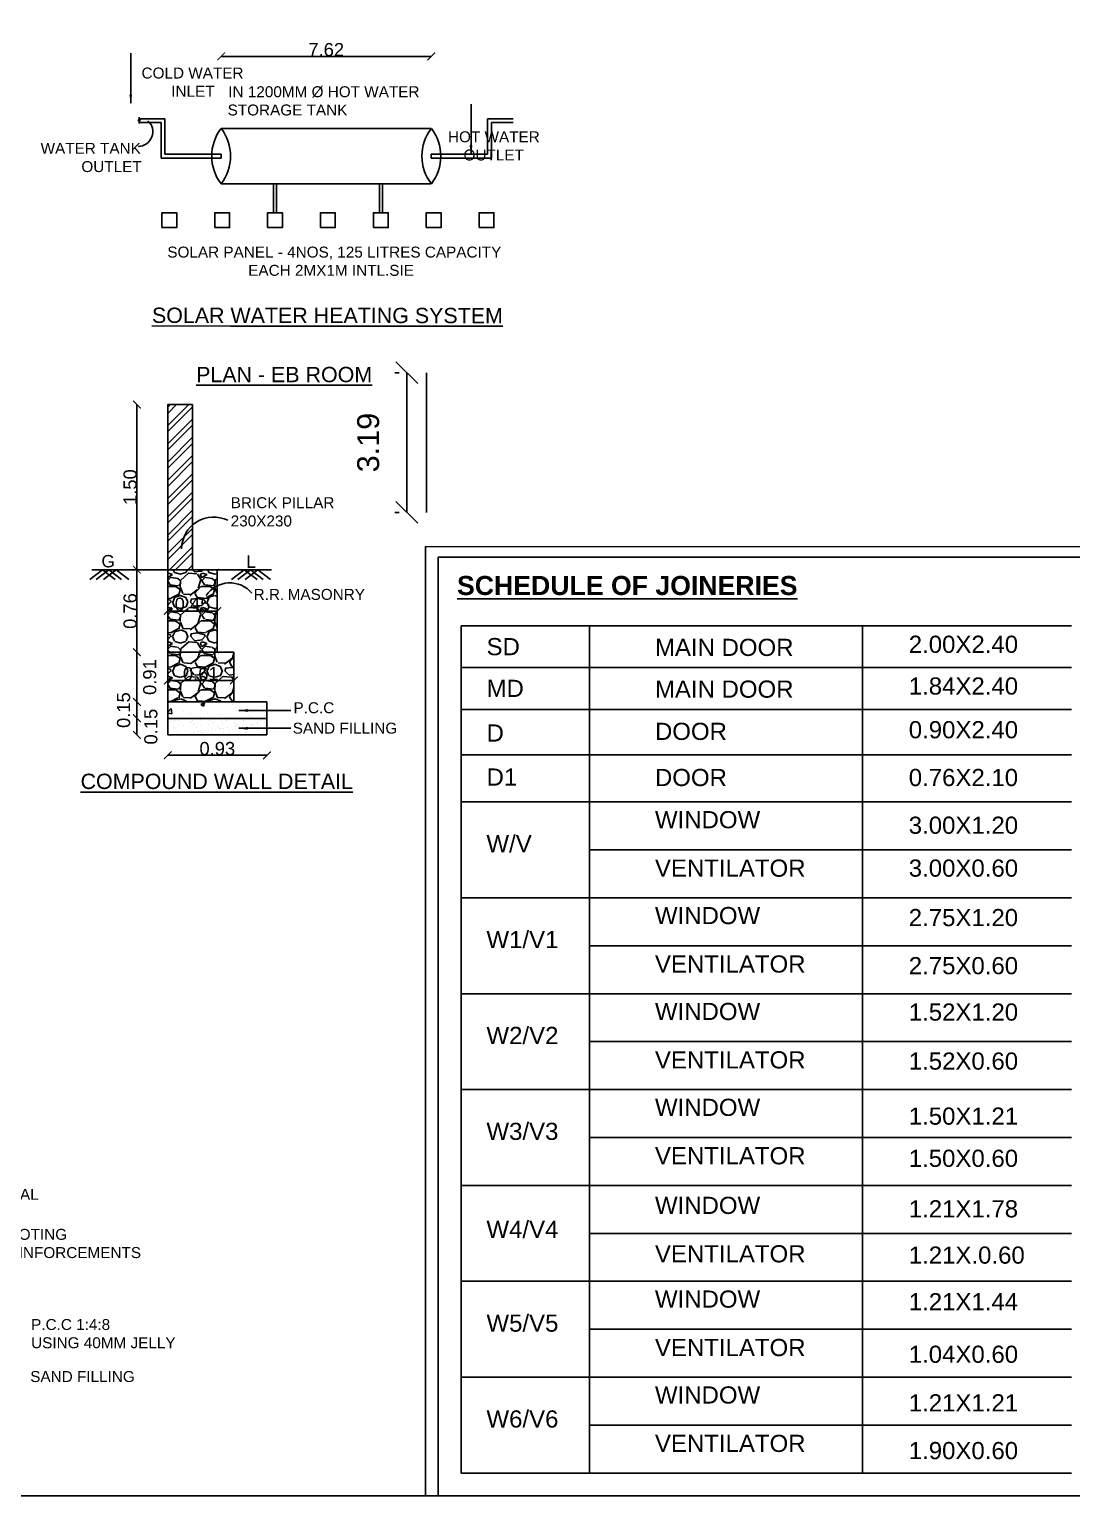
# Model space of a CAD drawing. Header units: metres. Extents: x 145568 to 146222, y 212280 to 212437.
# Drawn here: x 145985.9 to 146009.7, y 212350.29 to 212383.79 of the extents above; entities that cross this region are included whole.
import ezdxf
from ezdxf.enums import TextEntityAlignment as Align

# ---------------------------------------------------------------- set-up
doc = ezdxf.new("R2010")
doc.units = ezdxf.units.M
doc.linetypes.add('ACAD_ISO07W100', pattern=[3, 0, -3])
doc.layers.add('ELECTRICAL_ROOM', color=7, linetype='Continuous')
doc.styles.get("Standard").update_dxf_attribs({"font": 'arial.ttf'})
doc.styles.add('style1', font='arial.ttf', dxfattribs={"height": 8})
doc.dimstyles.new('ISO-25', dxfattribs={"dimtxt": 2.5, "dimasz": 2.5, "dimexe": 1.25, "dimexo": 0.625, "dimtad": 1, "dimdsep": 46, "dimtxsty": 'Standard', "dimcen": 2.5, "dimadec": 0, "dimazin": 0, "dimtfac": 1, "dimtmove": 0, "dimatfit": 3, "dimfxl": 0, "dimarcsym": 0})
doc.dimstyles.new('Scale-100 Metre', dxfattribs={"dimtxt": 0.3, "dimasz": 0.175, "dimexe": 0.125, "dimexo": 0.0625, "dimgap": 0, "dimtad": 1, "dimzin": 3, "dimdsep": 46, "dimtxsty": 'Standard', "dimblk": 'ARCHTICK', "dimcen": -0.09, "dimse1": 1, "dimse2": 1, "dimclrd": 3, "dimclrt": 7, "dimadec": 0, "dimazin": 0, "dimtfac": 0.65, "dimtofl": 0, "dimtmove": 0, "dimatfit": 3, "dimfxl": 0, "dimtzin": 0, "dimlwd": -1, "dimarcsym": 0})
pattern_1 = [(228.0128, (144996.36206, 212571.138085), (-6.288275076, -7.0743120782), [0.10574995, -10.46926345]), (184.9697, (144996.291316, 212571.05948), (9.4324155247, 0.7860277252), [0.1814702, -17.9655469]), (132.5104, (144996.11053, 212571.04376), (7.860338286, -8.646386958), [0.127957, -12.6677581]), (267.2737, (144995.803974, 212570.847252), (0.786031428, 15.7206913955), [0.16525433, -16.36017587]), (292.8337, (144995.796114, 212570.682185), (-3.9301805769, 9.4324118777), [0.16204495, -16.0424725]), (357.2737, (144995.858997, 212570.53284), (-15.7206913955, 0.786031428), [0.16525433, -16.36017587]), (37.6942, (144996.024064, 212570.524978), (-10.21845503025, -7.8603380399), [0.2185404, -21.6354825]), (72.2553, (144996.196992, 212570.658604), (5.5022503671, 17.2927573176), [0.20632464, -20.42614635]), (121.4296, (144996.259874, 212570.855113), (-6.2882829378, 10.2184453549), [0.165814, -16.4156031]), (175.2364, (144996.17341, 212570.9966), (8.646380884, -0.7860279026), [0.1893023, -9.27580753]), (222.3974, (144995.984762, 212571.01232), (-9.43242047636, -8.6463739162), [0.2448089, -24.2360983]), (138.8141, (144996.58215, 212570.83939), (-5.5022442236, 4.7162052373), [0.08355626, -8.27210507]), (171.4692, (144996.519266, 212570.894414), (10.2184479081, -1.5720753339), [0.1589653, -15.73759955]), (225, (144996.36206, 212570.918), (-1e-16, -0.7860348), [0.1111618, -1.0004585]), (203.1986, (144996.30704, 212571.01232), (3.930172579, 1.572070158), [0.0598628, -5.92639795]), (291.8014, (144996.25201, 212570.98874), (-0.786034488, 2.35810389), [0.0846583, -4.1482675]), (30.9638, (144996.28346, 212570.91014), (2.35810212, 1.572071069), [0.13750024, -4.44582954]), (161.5651, (144996.40136, 212570.98088), (1.57206946, -0.786033303), [0.0994263, -2.3862335]), (16.3895, (144995.796114, 212570.98874), (7.8603473098, 2.3580979442), [0.1392853, -13.7892824]), (70.3462, (144995.92974, 212571.02804), (-3.144134497, -8.6463818186), [0.1168527, -11.5683913]), (293.1986, (144996.40136, 212571.13809), (-1.572070158, 3.930172579), [0.11972485, -5.8665359]), (343.6105, (144996.448523, 212571.02804), (-7.8603473098, 2.3580979442), [0.1392853, -13.7892824]), (339.444, (144995.79611, 212570.5014), (-3.930174241, 1.572065969), [0.1343176, -6.5815648]), (294.7751, (144995.92188, 212570.454235), (-3.9301666514, 8.6463828297), [0.11254286, -11.14175925]), (66.8014, (144996.40922, 212570.35205), (1.572070158, 3.930172579), [0.11972485, -5.8665359]), (17.354, (144996.456383, 212570.462095), (-10.2184508434, -3.1441339113), [0.13176376, -13.0445768]), (69.444, (144996.02406, 212570.35205), (-1.572065969, -3.930174241), [0.0671588, -6.6487236]), (101.3099, (144996.36206, 212570.35205), (-0.786032697, 3.144138824), [0.0400799, -3.96792524]), (165.9638, (144996.3542, 212570.39135), (2.358104104, -0.78603303), [0.16204495, -3.07885806]), (186.009, (144996.19699, 212570.430654), (7.860345386, 0.7860340217), [0.1501719, -14.8669971]), (303.6901, (144996.28346, 212570.8394), (-0.786035607, 1.57206877), [0.1133635, -2.7207242]), (353.1572, (144996.346338, 212570.745068), (13.3625869903, -1.572075403), [0.1979188, -19.59392597]), (60.9454, (144996.54285, 212570.72149), (-3.144138254, -5.5022422095), [0.080927, -8.011794]), (90, (144996.58215, 212570.7922), (-0.78603456, 0.78603456), [0.0471621, -0.7388725]), (120.2564, (144996.18127, 212570.454235), (3.1441342136, -5.5022438376), [0.10919906, -10.810742]), (48.0128, (144996.12625, 212570.54856), (6.288275076, 7.0743120782), [0.2114999, -10.3635135]), (0, (144996.2677, 212570.7058), (0.78603456, 0.78603456), [0.204369, -0.5816656]), (325.3048, (144996.472104, 212570.705766), (-7.8603410692, 5.5022486747), [0.12428307, -12.3040143]), (254.0546, (144996.57429, 212570.63502), (-0.786034471, -3.144138332), [0.1144482, -5.60796984]), (207.646, (144996.542847, 212570.524978), (-14.9346533097, -7.8603516446), [0.1863413, -18.4478176]), (175.4261, (144996.37778, 212570.438514), (-10.2184496952, 0.7860304717), [0.1971367, -19.5165102])]

# ---------------------------------------------------------------- blocks, each defined once
blk = doc.blocks.new('_ArchTick')
at = {"color": 0, "linetype": 'ByBlock', "const_width": 0.15}
blk.add_lwpolyline([(-0.5, -0.5), (0.5, 0.5)], dxfattribs=at)
blk = doc.blocks.new('*D101')
at = {"color": 3}
blk.add_line((145990.278, 212383.168), (145995.078, 212383.168), dxfattribs=at)
at = {"layer": 'Defpoints', "color": 0, "linetype": 'Continuous'}
for p in [(145995.078, 212383.168), (145990.278, 212381.521), (145995.078, 212381.521)]:
    blk.add_point(p, dxfattribs=at)
at = {"color": 3, "linetype": 'Continuous', "xscale": 0.175, "yscale": 0.175, "zscale": 0.175, "rotation": 180}
blk.add_blockref('_ArchTick', (145990.278, 212383.168), dxfattribs=at)
at = {"color": 3, "linetype": 'Continuous', "xscale": 0.175, "yscale": 0.175, "zscale": 0.175}
blk.add_blockref('_ArchTick', (145995.078, 212383.168), dxfattribs=at)
at = {"color": 7, "linetype": 'Continuous', "insert": (145992.678, 212383.321), "char_height": 0.3, "attachment_point": 5}
blk.add_mtext('7.62', dxfattribs=at)
blk = doc.blocks.new('*X71')
at = {"color": 0}
for p, q in [((6978.06, -160.24), (6979.32, -158.92)), ((6979.54, -160.82), (6979.32, -158.92)), ((6990.02, -157.43), (6991.42, -156.89)), ((6990.02, -157.43), (6991.02, -158.1)), ((6991.01, -158.1), (6991.42, -156.89)), ((6996.43, -158.24), (6996.43, -158.24)), ((7001.44, -157.58), (7001.44, -157.58)), ((7002.86, -159.45), (7002.86, -159.45)), ((7009.01, -156.58), (7009.01, -156.58)), ((7012.97, -158.17), (7012.97, -158.17)), ((6978.06, -160.59), (6979.54, -160.82)), ((6983.8, -159.9), (6983.8, -159.9)), ((6986.37, -160.68), (6986.37, -160.68)), ((6992.59, -160.85), (6992.59, -160.85)), ((6997.05, -161.13), (6997.05, -161.13)), ((7007.72, -161.58), (7007.72, -161.58))]:
    blk.add_line(p, q, dxfattribs=at)
blk = doc.blocks.new('*D85')
at = {"color": 3}
blk.add_line((145988.355, 212367.671), (145988.355, 212368.048), dxfattribs=at)
at = {"layer": 'Defpoints', "color": 0}
for p in [(145988.355, 212368.048), (145991.396, 212368.048), (145991.396, 212367.671)]:
    blk.add_point(p, dxfattribs=at)
at = {"color": 3, "xscale": 0.175, "yscale": 0.175, "zscale": 0.175}
for p, rotation in [((145988.355, 212368.048), 90), ((145988.355, 212367.671), 270)]:
    blk.add_blockref('_ArchTick', p, dxfattribs=dict(at, rotation=rotation))
at = {"color": 7, "insert": (145988.675, 212367.859), "char_height": 0.3, "attachment_point": 5, "rotation": 90}
blk.add_mtext('0.15', dxfattribs=at)
blk = doc.blocks.new('*D86')
at = {"color": 3}
blk.add_line((145989.059, 212367.204), (145991.323, 212367.204), dxfattribs=at)
at = {"layer": 'Defpoints', "color": 0}
for p in [(145989.059, 212367.836), (145991.323, 212367.836), (145991.323, 212367.204)]:
    blk.add_point(p, dxfattribs=at)
at = {"color": 3, "xscale": 0.175, "yscale": 0.175, "zscale": 0.175, "rotation": 180}
blk.add_blockref('_ArchTick', (145989.059, 212367.204), dxfattribs=at)
at = {"color": 3, "xscale": 0.175, "yscale": 0.175, "zscale": 0.175}
blk.add_blockref('_ArchTick', (145991.323, 212367.204), dxfattribs=at)
at = {"color": 7, "insert": (145990.191, 212367.357), "char_height": 0.3, "attachment_point": 5}
blk.add_mtext('0.93', dxfattribs=at)
blk = doc.blocks.new('*X70')
at = {"color": 0}
for p, q in [((6978.23, -163.63), (6978.23, -163.63)), ((6979.2, -163.44), (6979.2, -163.44)), ((6979.52, -163.02), (6979.52, -163.02)), ((6979.93, -162.7), (6979.93, -162.7)), ((6980.24, -163.3), (6980.24, -163.3)), ((6980.77, -163.24), (6980.77, -163.24)), ((6981.86, -163.09), (6981.86, -163.09)), ((6984.58, -162.73), (6984.58, -162.73)), ((6985.62, -162.59), (6985.62, -162.59)), ((6986.15, -162.69), (6986.15, -162.69)), ((6986.24, -163.7), (6986.24, -163.7)), ((6986.61, -164.04), (6986.61, -164.04)), ((6987, -163.23), (6987, -163.23)), ((6987.25, -162.38), (6987.25, -162.38)), ((6987.46, -164.83), (6987.46, -164.83)), ((6989.88, -162.98), (6989.88, -162.98)), ((6989.96, -162.02), (6989.96, -162.02)), ((6992.38, -162.68), (6992.38, -162.68)), ((6992.62, -162.28), (6992.62, -162.28)), ((6992.7, -164.76), (6992.7, -164.76)), ((6993.23, -163.22), (6993.23, -163.22)), ((6994.36, -163.88), (6994.36, -163.88)), ((6995.28, -162.78), (6995.28, -162.78)), ((6997.81, -164.79), (6997.81, -164.79)), ((6998.61, -162.67), (6998.61, -162.67)), ((6999.45, -163.2), (6999.45, -163.2)), ((7000.37, -162.12), (7000.37, -162.12)), ((7000.51, -162.72), (7000.51, -162.72)), ((7002.36, -163.94), (7002.36, -163.94)), ((7002.73, -164.28), (7002.73, -164.28)), ((7003.22, -164.59), (7003.22, -164.59)), ((7004.84, -162.66), (7004.84, -162.66)), ((7005.63, -162.74), (7005.63, -162.74)), ((7005.68, -163.19), (7005.68, -163.19)), ((7007.96, -164.83), (7007.96, -164.83)), ((7008.37, -162.19), (7008.37, -162.19)), ((7008.45, -164.53), (7008.45, -164.53)), ((7008.74, -162.53), (7008.74, -162.53)), ((7009, -164.69), (7009, -164.69)), ((7010.48, -164.12), (7010.48, -164.12)), ((7010.63, -164.48), (7010.63, -164.48)), ((7011.03, -162.55), (7011.03, -162.55)), ((7011.07, -162.64), (7011.07, -162.64)), ((7011.91, -163.18), (7011.91, -163.18)), ((7013.34, -164.12), (7013.34, -164.12)), ((7013.57, -164.55), (7013.57, -164.55)), ((6980.22, -165.45), (6980.22, -165.45)), ((6980.59, -165.79), (6980.59, -165.79)), ((6981.54, -167.71), (6981.54, -167.71)), ((6982.33, -167.39), (6982.33, -167.39)), ((6983.81, -165.17), (6983.81, -165.17)), ((6984.89, -166.81), (6984.89, -166.81)), ((6986.42, -167.66), (6986.42, -167.66)), ((6987.47, -167.53), (6987.47, -167.53)), ((6987.77, -167.7), (6987.77, -167.7)), ((6988.35, -165.63), (6988.35, -165.63)), ((6989.09, -167.31), (6989.09, -167.31)), ((6990, -166.83), (6990, -166.83)), ((6990.03, -165.16), (6990.03, -165.16)), ((6990.34, -167.45), (6990.34, -167.45)), ((6990.7, -167.79), (6990.7, -167.79)), ((6991.81, -166.95), (6991.81, -166.95)), ((6992.85, -166.82), (6992.85, -166.82)), ((6994, -167.69), (6994, -167.69)), ((6994.47, -166.6), (6994.47, -166.6)), ((6995.4, -166.64), (6995.4, -166.64)), ((6996.26, -165.15), (6996.26, -165.15)), ((6996.35, -165.7), (6996.35, -165.7)), ((6996.72, -166.04), (6996.72, -166.04)), ((6997.19, -166.25), (6997.19, -166.25)), ((6998.23, -166.11), (6998.23, -166.11)), ((6998.46, -167.63), (6998.46, -167.63)), ((6999.86, -165.89), (6999.86, -165.89)), ((7000.23, -167.68), (7000.23, -167.68)), ((7000.64, -166.57), (7000.64, -166.57)), ((7002.49, -165.14), (7002.49, -165.14)), ((7002.57, -165.54), (7002.57, -165.54)), ((7003.62, -165.4), (7003.62, -165.4)), ((7004.47, -165.88), (7004.47, -165.88)), ((7005.24, -165.19), (7005.24, -165.19)), ((7005.75, -166.6), (7005.75, -166.6)), ((7006.45, -167.66), (7006.45, -167.66)), ((7006.46, -167.7), (7006.46, -167.7)), ((7008.72, -165.13), (7008.72, -165.13)), ((7011.16, -166.4), (7011.16, -166.4)), ((7012.47, -165.95), (7012.47, -165.95)), ((7012.68, -167.65), (7012.68, -167.65)), ((7012.84, -166.28), (7012.84, -166.28))]:
    blk.add_line(p, q, dxfattribs=at)
blk = doc.blocks.new('*D87')
at = {"color": 3}
blk.add_line((145989.059, 212370.5), (145990.191, 212370.5), dxfattribs=at)
at = {"layer": 'Defpoints', "color": 0}
for p in [(145989.059, 212371.444), (145990.191, 212371.444), (145990.191, 212370.5)]:
    blk.add_point(p, dxfattribs=at)
at = {"color": 3, "xscale": 0.175, "yscale": 0.175, "zscale": 0.175, "rotation": 180}
blk.add_blockref('_ArchTick', (145989.059, 212370.5), dxfattribs=at)
at = {"color": 3, "xscale": 0.175, "yscale": 0.175, "zscale": 0.175}
blk.add_blockref('_ArchTick', (145990.191, 212370.5), dxfattribs=at)
at = {"color": 7, "insert": (145989.625, 212370.654), "char_height": 0.3, "attachment_point": 5}
blk.add_mtext('0.45', dxfattribs=at)
blk = doc.blocks.new('*D88')
at = {"color": 3}
blk.add_line((145989.059, 212368.914), (145990.568, 212368.914), dxfattribs=at)
at = {"layer": 'Defpoints', "color": 0}
for p in [(145989.059, 212369.557), (145990.568, 212369.557), (145990.568, 212368.914)]:
    blk.add_point(p, dxfattribs=at)
at = {"color": 3, "xscale": 0.175, "yscale": 0.175, "zscale": 0.175, "rotation": 180}
blk.add_blockref('_ArchTick', (145989.059, 212368.914), dxfattribs=at)
at = {"color": 3, "xscale": 0.175, "yscale": 0.175, "zscale": 0.175}
blk.add_blockref('_ArchTick', (145990.568, 212368.914), dxfattribs=at)
at = {"color": 7, "insert": (145989.813, 212369.067), "char_height": 0.3, "attachment_point": 5}
blk.add_mtext('0.61', dxfattribs=at)
blk = doc.blocks.new('*D89')
at = {"color": 3}
blk.add_line((145988.354, 212368.425), (145988.354, 212369.557), dxfattribs=at)
at = {"layer": 'Defpoints', "color": 0}
for p in [(145988.354, 212369.557), (145989.059, 212369.557), (145989.059, 212368.425)]:
    blk.add_point(p, dxfattribs=at)
at = {"color": 3, "xscale": 0.175, "yscale": 0.175, "zscale": 0.175}
for p, rotation in [((145988.354, 212369.557), 90), ((145988.354, 212368.425), 270)]:
    blk.add_blockref('_ArchTick', p, dxfattribs=dict(at, rotation=rotation))
at = {"color": 7, "insert": (145988.649, 212368.991), "char_height": 0.3, "attachment_point": 5, "rotation": 90}
blk.add_mtext('0.91', dxfattribs=at)
blk = doc.blocks.new('*D90')
at = {"color": 3}
blk.add_line((145988.355, 212368.048), (145988.355, 212368.425), dxfattribs=at)
at = {"layer": 'Defpoints', "color": 0}
for p in [(145988.355, 212368.425), (145991.396, 212368.425), (145991.396, 212368.048)]:
    blk.add_point(p, dxfattribs=at)
at = {"color": 3, "xscale": 0.175, "yscale": 0.175, "zscale": 0.175}
for p, rotation in [((145988.355, 212368.425), 90), ((145988.355, 212368.048), 270)]:
    blk.add_blockref('_ArchTick', p, dxfattribs=dict(at, rotation=rotation))
at = {"color": 7, "insert": (145988.052, 212368.237), "char_height": 0.3, "attachment_point": 5, "rotation": 90}
blk.add_mtext('0.15', dxfattribs=at)
blk = doc.blocks.new('*D91')
at = {"color": 3}
blk.add_line((145988.354, 212371.444), (145988.354, 212375.217), dxfattribs=at)
at = {"layer": 'Defpoints', "color": 0}
for p in [(145988.354, 212375.217), (145989.059, 212375.217), (145989.059, 212371.444)]:
    blk.add_point(p, dxfattribs=at)
at = {"color": 3, "xscale": 0.175, "yscale": 0.175, "zscale": 0.175}
for p, rotation in [((145988.354, 212375.217), 90), ((145988.354, 212371.444), 270)]:
    blk.add_blockref('_ArchTick', p, dxfattribs=dict(at, rotation=rotation))
at = {"color": 7, "insert": (145988.201, 212373.33), "char_height": 0.3, "attachment_point": 5, "rotation": 90}
blk.add_mtext('1.50', dxfattribs=at)
blk = doc.blocks.new('*D92')
at = {"color": 3}
blk.add_line((145988.354, 212369.557), (145988.354, 212371.444), dxfattribs=at)
at = {"layer": 'Defpoints', "color": 0}
for p in [(145988.354, 212371.444), (145988.495, 212371.444), (145988.354, 212369.557)]:
    blk.add_point(p, dxfattribs=at)
at = {"color": 3, "xscale": 0.175, "yscale": 0.175, "zscale": 0.175}
for p, rotation in [((145988.354, 212371.444), 90), ((145988.354, 212369.557), 270)]:
    blk.add_blockref('_ArchTick', p, dxfattribs=dict(at, rotation=rotation))
at = {"color": 7, "insert": (145988.201, 212370.5), "char_height": 0.3, "attachment_point": 5, "rotation": 90}
blk.add_mtext('0.76', dxfattribs=at)
blk = doc.blocks.new('_Oblique')
at = {"color": 0, "linetype": 'ByBlock', "lineweight": -2}
blk.add_line((-0.5, -0.5), (0.5, 0.5), dxfattribs=at)
blk = doc.blocks.new('*D136')
at = {"layer": 'Defpoints', "color": 0}
for p in [(145994.971, 212375.943, -0.094), (145994.519, 212372.753), (145994.971, 212372.753, -0.094)]:
    blk.add_point(p, dxfattribs=at)
at = {"layer": 'ELECTRICAL_ROOM', "color": 0, "linetype": 'ACAD_ISO07W100', "lineweight": -2}
for p, q in [((145994.346, 212375.943), (145993.269, 212375.943)), ((145994.346, 212372.753), (145993.269, 212372.753))]:
    blk.add_line(p, q, dxfattribs=at)
at = {"layer": 'ELECTRICAL_ROOM', "color": 0, "lineweight": -2}
blk.add_line((145994.519, 212375.943), (145994.519, 212372.753), dxfattribs=at)
at = {"layer": 'ELECTRICAL_ROOM', "color": 0, "lineweight": -2, "xscale": 0.5, "yscale": 0.5, "zscale": 0.5}
for p, rotation in [((145994.519, 212375.943), 90), ((145994.519, 212372.753), 270)]:
    blk.add_blockref('_Oblique', p, dxfattribs=dict(at, rotation=rotation))
at = {"layer": 'ELECTRICAL_ROOM', "color": 0, "insert": (145993.639, 212374.348), "char_height": 0.5, "attachment_point": 5, "rotation": 90}
blk.add_mtext('3.19', dxfattribs=at)

msp = doc.modelspace()

# ---------------------------------------------------------------- hatches: boundary and pattern name
h = msp.add_hatch()
h.set_pattern_fill('ANSI32', color=8, scale=0.786035, style=0)
h.set_pattern_definition([(45, (144995.7961, 212570.35205), (-0.20842889, 0.20842889), []), (45, (144995.93507, 212570.35205), (-0.20842889, 0.20842889), [])])
h.paths.add_polyline_path([(145989.0589, 212375.2166), (145989.0589, 212371.4436), (145989.6248, 212371.4436), (145989.6248, 212375.2166)])
h = msp.add_hatch()
h.set_pattern_fill('GRAVEL', color=8, scale=0.786035, style=0)
h.set_pattern_definition(pattern_1)
h.paths.add_polyline_path([(145990.1908, 212371.4436), (145989.0589, 212371.4436), (145989.0589, 212369.5571), (145990.1908, 212369.5571)])
h.paths.add_polyline_path([(145989.1284, 212370.9003), (145990.1212, 212370.9003), (145990.1212, 212370.4218), (145989.1284, 212370.4218)], flags=24)
h = msp.add_hatch()
h.set_pattern_fill('GRAVEL', color=8, scale=0.786035, style=0)
h.set_pattern_definition(pattern_1)
h.paths.add_polyline_path([(145989.0589, 212369.5571), (145989.0589, 212368.4253), (145990.5681, 212368.4253), (145990.5681, 212369.5571)])
h.paths.add_polyline_path([(145989.4163, 212369.2338), (145990.2107, 212369.2338), (145990.2107, 212368.8512), (145989.4163, 212368.8512)], flags=24)

# ---------------------------------------------------------------- linework, layer by layer
at = {"color": 3}
for p, q in [((145988.4061, 212381.6902, -0.0942), (145988.3766, 212381.7081, -0.0942)), ((145988.3766, 212381.7081, -0.0942), (145988.4404, 212381.7026, -0.0942)), ((145988.4061, 212381.638, -0.0942), (145988.4061, 212381.6902, -0.0942)), ((145988.4076, 212381.7187, -0.0942), (145988.4076, 212381.7772, -0.0942)), ((145988.4404, 212381.7026, -0.0942), (145988.4076, 212381.7187, -0.0942)), ((145991.4737, 212380.2584, -0.0942), (145991.4737, 212379.598, -0.0942)), ((145991.5435, 212380.2584, -0.0942), (145991.5435, 212379.598, -0.0942)), ((145993.8916, 212380.2584, -0.0942), (145993.8916, 212379.598, -0.0942)), ((145993.9614, 212380.2584, -0.0942), (145993.9614, 212379.598, -0.0942))]:
    msp.add_line(p, q, dxfattribs=at)
at = {"color": 5}
for p, q in [((145988.9069, 212381.6588, -0.0942), (145988.4061, 212381.6588, -0.0942)), ((145988.9933, 212381.7453, -0.0942), (145988.4076, 212381.7453, -0.0942)), ((145988.9069, 212380.8468, -0.0942), (145988.9069, 212381.6588, -0.0942)), ((145988.9933, 212380.9332, -0.0942), (145988.9933, 212381.7453, -0.0942)), ((145996.3633, 212380.9332, -0.0942), (145996.3633, 212381.7453, -0.0942)), ((145996.3633, 212381.7453, -0.0942), (145996.9491, 212381.7453, -0.0942)), ((145996.4498, 212380.8468, -0.0942), (145996.4498, 212381.6588, -0.0942)), ((145996.4498, 212381.6588, -0.0942), (145996.9506, 212381.6588, -0.0942)), ((145990.2783, 212380.9332, -0.0942), (145988.9933, 212380.9332, -0.0942)), ((145990.2783, 212380.9332, -0.0942), (145990.2783, 212380.8468, -0.0942)), ((145995.0784, 212380.9332, -0.0942), (145995.0784, 212380.8468, -0.0942)), ((145995.0784, 212380.9332, -0.0942), (145996.3633, 212380.9332, -0.0942)), ((145990.2783, 212380.8468, -0.0942), (145988.9069, 212380.8468, -0.0942)), ((145995.0784, 212380.8468, -0.0942), (145996.4498, 212380.8468, -0.0942)), ((145987.5715, 212371.4436, -0.1413), (145987.2814, 212371.2187, -0.1413)), ((145987.7144, 212371.4436, -0.1413), (145987.4244, 212371.2187, -0.1413)), ((145987.5715, 212371.4436, -0.1413), (145987.8616, 212371.2187, -0.1413)), ((145987.8824, 212371.4436, -0.1413), (145987.5923, 212371.2187, -0.1413)), ((145987.7144, 212371.4436, -0.1413), (145988.0045, 212371.2187, -0.1413)), ((145987.8824, 212371.4436, -0.1413), (145988.1724, 212371.2187, -0.1413)), ((145990.8075, 212371.4436, -0.1413), (145990.5174, 212371.2187, -0.1413)), ((145990.9504, 212371.4436, -0.1413), (145990.6603, 212371.2187, -0.1413)), ((145990.8075, 212371.4436, -0.1413), (145991.0976, 212371.2187, -0.1413)), ((145991.1184, 212371.4436, -0.1413), (145990.8283, 212371.2187, -0.1413)), ((145990.9504, 212371.4436, -0.1413), (145991.2405, 212371.2187, -0.1413)), ((145991.1184, 212371.4436, -0.1413), (145991.4084, 212371.2187, -0.1413)), ((146009.7006, 212370.1612, -0.0942), (145995.7621, 212370.1612, -0.0942)), ((145995.7621, 212370.1612, -0.0942), (145995.7621, 212350.8104, -0.0942)), ((146009.7006, 212370.1612, -0.0942), (145995.7621, 212370.1612, -0.0942)), ((145995.7621, 212370.1612, -0.0942), (145995.7621, 212350.8104, -0.0942)), ((145998.6908, 212370.1612, -0.0942), (145998.6908, 212350.8104, -0.0942)), ((145998.6908, 212370.1612, -0.0942), (145998.6908, 212350.8104, -0.0942)), ((146004.9253, 212370.1612, -0.0942), (146004.9253, 212350.8104, -0.0942)), ((146004.9253, 212370.1612, -0.0942), (146004.9253, 212350.8104, -0.0942)), ((146009.7006, 212369.2078, -0.0942), (145995.7621, 212369.2078, -0.0942)), ((146009.7006, 212369.2078, -0.0942), (145995.7621, 212369.2078, -0.0942)), ((146009.7006, 212368.2544, -0.0942), (145995.7621, 212368.2544, -0.0942)), ((146009.7006, 212368.2544, -0.0942), (145995.7621, 212368.2544, -0.0942)), ((146009.7006, 212367.2123, -0.0942), (145995.7621, 212367.2123, -0.0942)), ((146009.7006, 212367.2123, -0.0942), (145995.7621, 212367.2123, -0.0942)), ((146009.7006, 212366.1399, -0.0942), (145995.7621, 212366.1399, -0.0942)), ((146009.7006, 212366.1399, -0.0942), (145995.7621, 212366.1399, -0.0942)), ((146009.7006, 212365.0449, -0.0942), (145998.6908, 212365.0449, -0.0942)), ((146009.7006, 212365.0449, -0.0942), (145998.6908, 212365.0449, -0.0942)), ((146009.7006, 212363.95, -0.0942), (145995.7621, 212363.95, -0.0942)), ((146009.7006, 212363.95, -0.0942), (145995.7621, 212363.95, -0.0942)), ((146009.7006, 212362.855, -0.0942), (145998.6908, 212362.855, -0.0942)), ((146009.7006, 212362.855, -0.0942), (145998.6908, 212362.855, -0.0942)), ((146009.7006, 212361.76, -0.0942), (145995.7621, 212361.76, -0.0942)), ((146009.7006, 212361.76, -0.0942), (145995.7621, 212361.76, -0.0942)), ((146009.7006, 212360.6651, -0.0942), (145998.6908, 212360.6651, -0.0942)), ((146009.7006, 212360.6651, -0.0942), (145998.6908, 212360.6651, -0.0942)), ((146009.7006, 212359.5701, -0.0942), (145995.7621, 212359.5701, -0.0942)), ((146009.7006, 212359.5701, -0.0942), (145995.7621, 212359.5701, -0.0942)), ((146009.7006, 212358.4751, -0.0942), (145998.6908, 212358.4751, -0.0942)), ((146009.7006, 212358.4751, -0.0942), (145998.6908, 212358.4751, -0.0942)), ((146009.7006, 212357.3802, -0.0942), (145995.7621, 212357.3802, -0.0942)), ((146009.7006, 212357.3802, -0.0942), (145995.7621, 212357.3802, -0.0942)), ((146009.7006, 212356.2852, -0.0942), (145998.6908, 212356.2852, -0.0942)), ((146009.7006, 212356.2852, -0.0942), (145998.6908, 212356.2852, -0.0942)), ((146009.7006, 212355.1903, -0.0942), (145995.7621, 212355.1903, -0.0942)), ((146009.7006, 212355.1903, -0.0942), (145995.7621, 212355.1903, -0.0942)), ((146009.7006, 212354.0953, -0.0942), (145998.6908, 212354.0953, -0.0942)), ((146009.7006, 212354.0953, -0.0942), (145998.6908, 212354.0953, -0.0942)), ((146009.7006, 212353.0003, -0.0942), (145995.7621, 212353.0003, -0.0942)), ((146009.7006, 212353.0003, -0.0942), (145995.7621, 212353.0003, -0.0942)), ((146009.7006, 212351.9054, -0.0942), (145998.6908, 212351.9054, -0.0942)), ((146009.7006, 212351.9054, -0.0942), (145998.6908, 212351.9054, -0.0942)), ((146009.7006, 212350.8104, -0.0942), (145995.7621, 212350.8104, -0.0942)), ((146009.7006, 212350.8104, -0.0942), (145995.7621, 212350.8104, -0.0942))]:
    msp.add_line(p, q, dxfattribs=at)
at = {"color": 1}
for p, q in [((145990.2783, 212381.5214, -0.0942), (145995.0784, 212381.5214, -0.0942)), ((145990.2783, 212380.2586, -0.0942), (145995.0784, 212380.2586, -0.0942))]:
    msp.add_line(p, q, dxfattribs=at)
for p, q in [((145989.0589, 212375.2166, -0.1413), (145989.0589, 212367.6707, -0.1413)), ((145989.0589, 212375.2166, -0.1413), (145989.6248, 212375.2166, -0.1413)), ((145989.6248, 212375.2166, -0.1413), (145989.6248, 212371.4436, -0.1413)), ((145987.328, 212371.4436, -0.1413), (145991.4281, 212371.4436, -0.1413)), ((145990.1908, 212371.4436, -0.1413), (145990.1908, 212369.5571, -0.1413)), ((145989.0589, 212369.5571, -0.1413), (145990.5681, 212369.5571, -0.1413)), ((145990.5681, 212369.5571, -0.1413), (145990.5681, 212368.4253, -0.1413)), ((145989.0589, 212368.4253, -0.1413), (145991.3226, 212368.4253, -0.1413)), ((145991.3226, 212368.4253, -0.1413), (145991.3226, 212367.6707, -0.1413)), ((145989.0589, 212368.048, -0.1413), (145991.3226, 212368.048, -0.1413)), ((145989.0589, 212367.6707, -0.1413), (145991.3226, 212367.6707, -0.1413))]:
    msp.add_line(p, q)
at = {"color": 2, "linetype": 'Continuous'}
for p, q in [((145994.9455, 212371.9721, -0.0942), (146010.4268, 212371.9697, -0.0942)), ((145994.9455, 212371.9721, -0.0942), (146010.4268, 212371.9697, -0.0942)), ((145995.236, 212371.7313, 521.1741), (146010.4268, 212371.7313, 299.1264)), ((145995.236, 212371.7313, 521.1741), (146010.4268, 212371.7313, 299.1264))]:
    msp.add_line(p, q, dxfattribs=at)
at = {"color": 2}
for p, q in [((145994.9456, 212371.9721, -0.0942), (145994.9456, 212350.294, -0.0942)), ((145994.9456, 212371.9721, -0.0942), (145994.9456, 212350.294, -0.0942)), ((145995.236, 212371.7313, -0.0942), (145995.236, 212350.294, -0.0942)), ((145995.236, 212371.7313, -0.0942), (145995.236, 212350.294, -0.0942))]:
    msp.add_line(p, q, dxfattribs=at)
at = {"color": 0, "elevation": -0.0942}
msp.add_lwpolyline([(145953.3375, 212409.313), (145953.3375, 212350.294), (146036.7987, 212350.294), (146036.7987, 212409.313)], close=True, dxfattribs=at)
at = {"color": 1, "elevation": -0.0471}
for points in [[(145988.9245, 212379.2584), (145989.264, 212379.2584), (145989.264, 212379.598), (145988.9245, 212379.598)], [(145990.1317, 212379.2584), (145990.4712, 212379.2584), (145990.4712, 212379.598), (145990.1317, 212379.598)], [(145991.3389, 212379.2584), (145991.6784, 212379.2584), (145991.6784, 212379.598), (145991.3389, 212379.598)], [(145992.5461, 212379.2584), (145992.8856, 212379.2584), (145992.8856, 212379.598), (145992.5461, 212379.598)], [(145993.7567, 212379.2584), (145994.0963, 212379.2584), (145994.0963, 212379.598), (145993.7567, 212379.598)], [(145994.9605, 212379.2584), (145995.3, 212379.2584), (145995.3, 212379.598), (145994.9605, 212379.598)], [(145996.1677, 212379.2584), (145996.5072, 212379.2584), (145996.5072, 212379.598), (145996.1677, 212379.598)]]:
    msp.add_lwpolyline(points, close=True, dxfattribs=at)
at = {"color": 3}
msp.add_arc((145988.3794, 212381.4501, -0.0942), 0.3376, 270.34822, 47.29676, dxfattribs=at)
at = {"color": 1}
for centre, start, end in [((145991.0953, 212380.89, -0.0942), 142.30273, 217.69727), ((145989.4612, 212380.89, -0.0942), 322.30273, 37.69727), ((145995.8955, 212380.89, -0.0942), 142.30273, 217.69727), ((145994.2614, 212380.89, -0.0942), 322.30273, 37.69727)]:
    msp.add_arc(centre, 1.0326, start, end, dxfattribs=at)
at = {"color": 3, "ltscale": 0.1}
for centre, radius, start, end in [((145990.1076, 212371.9164, -0.1413), 0.7308, 63.71823, 179.49502), ((145990.4771, 212370.4919, -0.1413), 0.6515, 39.33476, 146.39636)]:
    msp.add_arc(centre, radius, start, end, dxfattribs=at)
at = {"color": 0}
for p in [(145990.2222, 212371.4436, -0.1413), (145990.2222, 212369.5571, -0.1413)]:
    msp.add_point(p, dxfattribs=at)
at = {"layer": 'ELECTRICAL_ROOM', "color": 160}
msp.add_line((145994.9707, 212372.7535, -0.0942), (145994.9707, 212375.9435, -0.0942), dxfattribs=at)

# ---------------------------------------------------------------- block references
at = {"xscale": 0.0628827647306025, "yscale": 0.0628827647306025, "zscale": 0.0628827647306025}
for name in ['*X71', '*X70']:
    msp.add_blockref(name, (145550.2594, 212378.2655, -0.0942), dxfattribs=at)

# ---------------------------------------------------------------- texts
at = {"color": 7, "style": 'style1'}
for s, p in [('G', (145987.6983, 212371.6384, -0.1413)), ('L', (145990.9616, 212371.6279, -0.1413))]:
    msp.add_text(s, height=0.283, dxfattribs=at).set_placement(p, align=Align.MIDDLE)
msp.add_text('SAND FILLING', height=0.25).set_placement((145993.1062, 212367.8246, -0.1413), align=Align.MIDDLE)
at = {"color": 7, "linetype": 'ByBlock', "attachment_point": 1}
for s, insert, char_height, width in [('{\\W3.66181; }COLD WATER\\P{\\W5.32563;  }INLET', (145988.106, 212382.913, -0.0942), 0.25, 3.017248), ('{\\W0.132944; }IN 1200MM Ø HOT WATER \\PSTORAGE TANK', (145990.4261, 212382.4858, -0.0942), 0.25, 4.576869), ('{\\W5.870848; }HOT WATER\\P{\\W9.524626; }OUTLET', (145994.8899, 212381.457, -0.0942), 0.25, 3.202255), ('{\\W2.331089; }WATER TANK \\P{\\W5.96168;  }OUTLET', (145985.9302, 212381.1928, -0.0942), 0.250007, 2.510885), (' SOLAR PANEL - 4NOS, 125 LITRES CAPACITY \\P{\\W6.68092;   }EACH 2MX1M INTL.SIE', (145988.9526, 212378.8232, -0.0942), 0.25, 7.627671), ('{\\W2.576449; }R.R.{\\W0.813708; }MASONRY', (145990.7704, 212371.0047, -0.1413), 0.250007, 3.46543)]:
    msp.add_mtext(s, dxfattribs=dict(at, insert=insert, char_height=char_height, width=width))
at = {"color": 7, "linetype": 'ByBlock', "insert": (145992.7055, 212377.4267, -0.0942), "char_height": 0.35, "width": 8.704858, "attachment_point": 2, "rotation": 359.95207}
msp.add_mtext('{\\L\\C1;SOLAR WATER HEATING SYSTEM}', dxfattribs=at)
at = {"color": 2, "insert": (145989.3169, 212376.0765, -0.1413), "char_height": 0.35, "width": 4.582775, "attachment_point": 1}
msp.add_mtext('{\\fSwis721 BT|b0|i0|c0|p34;\\W2.8716;\\L\\C1; \\W1;PLAN - EB ROOM}', dxfattribs=at)
at = {"insert": (145990.4973, 212373.0988, -0.1413), "char_height": 0.25, "width": 2.45623, "attachment_point": 1}
msp.add_mtext('BRICK PILLAR 230X230', dxfattribs=at)
at = {"linetype": 'Continuous', "attachment_point": 1}
for s, insert, char_height, width in [('{\\fArial|b1|i0|c0|p34;\\LSCHEDULE OF JOINERIES}', (145995.6647, 212371.3011, -0.0942), 0.4356, 12.331682), ('{\\fArial|b1|i0|c0|p34;\\LSCHEDULE OF JOINERIES}', (145995.6647, 212371.3011, -0.0942), 0.4356, 12.331682), ('SD', (145996.3399, 212369.8828, -0.0942), 0.39204, 0.708814), ('SD', (145996.3399, 212369.8828, -0.0942), 0.39204, 0.708814), ('2.00X2.40', (146005.9805, 212369.9368, -0.0942), 0.39204, 3.277522), ('2.00X2.40', (146005.9805, 212369.9368, -0.0942), 0.39204, 3.277522), ('MAIN DOOR', (146000.1851, 212369.8659, -0.0942), 0.39204, 7.500816), ('MAIN DOOR', (146000.1851, 212369.8659, -0.0942), 0.39204, 7.500816), ('MD', (145996.3399, 212368.9294, -0.0942), 0.39204, 2.155208), ('MD', (145996.3399, 212368.9294, -0.0942), 0.39204, 2.155208), ('MAIN DOOR', (146000.1851, 212368.9125, -0.0942), 0.39204, 7.500816), ('MAIN DOOR', (146000.1851, 212368.9125, -0.0942), 0.39204, 7.500816), ('1.84X2.40', (146005.9805, 212368.9834, -0.0942), 0.39204, 3.277522), ('1.84X2.40', (146005.9805, 212368.9834, -0.0942), 0.39204, 3.277522), ('D', (145996.3399, 212367.9103, -0.0942), 0.392, 2.155208), ('DOOR', (146000.1851, 212367.9475, -0.0942), 0.39204, 1.721783), ('DOOR', (146000.1851, 212367.9475, -0.0942), 0.39204, 1.721783), ('0.90X2.40', (146005.9805, 212367.9851, -0.0942), 0.39204, 3.277522), ('D1', (145996.3399, 212366.9039, -0.0942), 0.39204, 2.155208), ('DOOR', (146000.1851, 212366.8938, -0.0942), 0.39204, 2.918013), ('DOOR', (146000.1851, 212366.8938, -0.0942), 0.39204, 2.918013), ('0.76X2.10', (146005.9805, 212366.8939, -0.0942), 0.39204, 3.277522), ('0.76X2.10', (146005.9805, 212366.8939, -0.0942), 0.39204, 3.277522), ('WINDOW', (146000.1851, 212365.93, -0.0942), 0.39204, 2.918013), ('WINDOW', (146000.1851, 212365.93, -0.0942), 0.39204, 2.918013), ('3.00X1.20', (146005.9805, 212365.8041, -0.0942), 0.39204, 3.277522), ('3.00X1.20', (146005.9805, 212365.8041, -0.0942), 0.39204, 3.277522), ('W/V', (145996.3374, 212365.3817, -0.0942), 0.39204, 1.680758), ('W/V', (145996.3374, 212365.3817, -0.0942), 0.39204, 1.680758), ('VENTILATOR', (146000.1851, 212364.824, -0.0942), 0.39204, 2.918013), ('VENTILATOR', (146000.1851, 212364.824, -0.0942), 0.39204, 2.918013), ('3.00X0.60', (146005.9805, 212364.8241, -0.0942), 0.39204, 3.277522), ('3.00X0.60', (146005.9805, 212364.8241, -0.0942), 0.39204, 3.277522), ('WINDOW', (146000.1851, 212363.74, -0.0942), 0.39204, 2.918013), ('WINDOW', (146000.1851, 212363.74, -0.0942), 0.39204, 2.918013), ('2.75X1.20', (146005.9805, 212363.6944, -0.0942), 0.39204, 3.277522), ('2.75X1.20', (146005.9805, 212363.6944, -0.0942), 0.39204, 3.277522), ('W1/V1', (145996.3374, 212363.1917, -0.0942), 0.39204, 1.680758), ('W1/V1', (145996.3374, 212363.1917, -0.0942), 0.39204, 1.680758), ('VENTILATOR', (146000.1851, 212362.6341, -0.0942), 0.39204, 2.918013), ('VENTILATOR', (146000.1851, 212362.6341, -0.0942), 0.39204, 2.918013), ('2.75X0.60', (146005.9805, 212362.5958, -0.0942), 0.39204, 3.277522), ('2.75X0.60', (146005.9805, 212362.5958, -0.0942), 0.39204, 3.277522), ('WINDOW', (146000.1851, 212361.5501, -0.0942), 0.39204, 2.918013), ('WINDOW', (146000.1851, 212361.5501, -0.0942), 0.39204, 2.918013), ('1.52X1.20', (146005.9805, 212361.5364, -0.0942), 0.39204, 3.277522), ('1.52X1.20', (146005.9805, 212361.5364, -0.0942), 0.39204, 3.277522), ('W2/V2', (145996.3374, 212361.0018, -0.0942), 0.39204, 1.680758), ('W2/V2', (145996.3374, 212361.0018, -0.0942), 0.39204, 1.680758), ('VENTILATOR', (146000.1851, 212360.4442, -0.0942), 0.39204, 2.918013), ('VENTILATOR', (146000.1851, 212360.4442, -0.0942), 0.39204, 2.918013), ('1.52X0.60', (146005.9805, 212360.4168, -0.0942), 0.39204, 3.277522), ('1.52X0.60', (146005.9805, 212360.4168, -0.0942), 0.39204, 3.277522), ('WINDOW', (146000.1851, 212359.3602, -0.0942), 0.39204, 2.918013), ('WINDOW', (146000.1851, 212359.3602, -0.0942), 0.39204, 2.918013), ('1.50X1.21', (146005.9805, 212359.1596, -0.0942), 0.39204, 3.277522), ('1.50X1.21', (146005.9805, 212359.1596, -0.0942), 0.39204, 3.277522), ('W3/V3', (145996.3374, 212358.8119, -0.0942), 0.39204, 1.680758), ('W3/V3', (145996.3374, 212358.8119, -0.0942), 0.39204, 1.680758), ('VENTILATOR', (146000.1851, 212358.2542, -0.0942), 0.39204, 2.918013), ('VENTILATOR', (146000.1851, 212358.2542, -0.0942), 0.39204, 2.918013), ('1.50X0.60', (146005.9805, 212358.1961, -0.0942), 0.39204, 3.277522), ('1.50X0.60', (146005.9805, 212358.1961, -0.0942), 0.39204, 3.277522), ('WINDOW', (146000.1851, 212357.1209, -0.0942), 0.39204, 2.918013), ('WINDOW', (146000.1851, 212357.1209, -0.0942), 0.39204, 2.918013), ('1.21X1.78', (146005.9805, 212357.0424, -0.0942), 0.39204, 3.277522), ('1.21X1.78', (146005.9805, 212357.0424, -0.0942), 0.39204, 3.277522), ('W4/V4', (145996.3374, 212356.5726, -0.0942), 0.39204, 1.680758), ('W4/V4', (145996.3374, 212356.5726, -0.0942), 0.39204, 1.680758), ('VENTILATOR', (146000.1851, 212356.0149, -0.0942), 0.39204, 2.918013), ('VENTILATOR', (146000.1851, 212356.0149, -0.0942), 0.39204, 2.918013), ('1.21X.0.60', (146005.9805, 212355.9849, -0.0942), 0.39204, 3.277522), ('1.21X.0.60', (146005.9805, 212355.9849, -0.0942), 0.39204, 3.277522), ('WINDOW', (146000.1851, 212354.9803, -0.0942), 0.39204, 2.918013), ('WINDOW', (146000.1851, 212354.9803, -0.0942), 0.39204, 2.918013), ('1.21X1.44', (146005.9805, 212354.9196, -0.0942), 0.39204, 3.277522), ('1.21X1.44', (146005.9805, 212354.9196, -0.0942), 0.39204, 3.277522), ('W5/V5', (145996.3374, 212354.432, -0.0942), 0.39204, 1.680758), ('W5/V5', (145996.3374, 212354.432, -0.0942), 0.39204, 1.680758), ('VENTILATOR', (146000.1851, 212353.8744, -0.0942), 0.39204, 2.918013), ('VENTILATOR', (146000.1851, 212353.8744, -0.0942), 0.39204, 2.918013), ('1.04X0.60', (146005.9805, 212353.7202, -0.0942), 0.39204, 3.277522), ('1.04X0.60', (146005.9805, 212353.7202, -0.0942), 0.39204, 3.277522), ('WINDOW', (146000.1851, 212352.7904, -0.0942), 0.39204, 2.918013), ('WINDOW', (146000.1851, 212352.7904, -0.0942), 0.39204, 2.918013), ('1.21X1.21', (146005.9805, 212352.611, -0.0942), 0.39204, 3.277522), ('1.21X1.21', (146005.9805, 212352.611, -0.0942), 0.39204, 3.277522), ('W6/V6', (145996.3374, 212352.2421, -0.0942), 0.39204, 1.680758), ('W6/V6', (145996.3374, 212352.2421, -0.0942), 0.39204, 1.680758), ('VENTILATOR', (146000.1851, 212351.6845, -0.0942), 0.39204, 2.918013), ('VENTILATOR', (146000.1851, 212351.6845, -0.0942), 0.39204, 2.918013), ('1.90X0.60', (146005.9805, 212351.5202, -0.0942), 0.39204, 3.277522), ('1.90X0.60', (146005.9805, 212351.5202, -0.0942), 0.39204, 3.277522)]:
    msp.add_mtext(s, dxfattribs=dict(at, insert=insert, char_height=char_height, width=width))
at = {"linetype": 'ByBlock', "insert": (145992.3964, 212368.4156, -0.1413), "char_height": 0.25, "width": 0.937151, "attachment_point": 2}
msp.add_mtext('P.C.C', dxfattribs=at)
at = {"color": 1, "linetype": 'ByBlock', "insert": (145987.0683, 212366.7847, -0.1413), "char_height": 0.35, "width": 6.207525, "attachment_point": 1}
msp.add_mtext('{\\LCOMPOUND WALL DETAIL}', dxfattribs=at)
at = {"lineweight": 0, "char_height": 0.25, "attachment_point": 1}
for s, insert, width in [('{\\C7;PEDESTAL ROD}', (145984.288, 212357.3023, -0.1413), 1.93799), ('{\\C7;FOOTING REINFORCEMENTS}', (145985.1709, 212356.388, -0.1413), 2.434799), ('{\\C7;P.C.C 1:4:8 \\PUSING 40MM JELLY}', (145985.9396, 212354.3283, -0.1413), 3.514711), ('{\\C7;SAND FILLING}', (145985.9195, 212353.1398, -0.1413), 2.600148)]:
    msp.add_mtext(s, dxfattribs=dict(at, insert=insert, width=width))

# ---------------------------------------------------------------- dimensions: what is measured, and where the dimension line sits
at = {"color": 4, "linetype": 'Continuous'}
dim = msp.add_linear_dim(base=(145995.0784, 212383.1679, -0.0471), p1=(145990.2783, 212381.5214, -0.0471), p2=(145995.0784, 212381.5214, -0.0471), text='7.62', dimstyle='Scale-100 Metre', override={"dimpost": '\\X', "dimfxlon": 1, "dimarcsym": 1}, dxfattribs=at)
dim.commit()
dim.dimension.update_dxf_attribs({"geometry": '*D101', "text_midpoint": (145992.6783, 212383.321, -0.0471)})
at = {"color": 8}
for p1, p2, distance, text, picture, middle in [((145989.0589, 212371.4436, -0.0942), (145989.0589, 212375.2166, -0.0942), 0.7044, '1.50', '*D91', (145988.2013, 212373.3301, -0.0942)), ((145989.0589, 212371.4436, -0.0942), (145990.1908, 212371.4436, -0.0942), -0.9432, '0.45', '*D87', (145989.6248, 212370.6536, -0.0942)), ((145989.0589, 212369.5571, -0.0942), (145990.5681, 212369.5571, -0.0942), -0.643, '0.61', '*D88', (145989.8135, 212369.0673, -0.0942)), ((145989.0589, 212367.8363, -0.0942), (145991.3226, 212367.8363, -0.0942), -0.6324, '0.93', '*D86', (145990.1908, 212367.3572, -0.0942))]:
    dim = msp.add_aligned_dim(p1=p1, p2=p2, distance=distance, text=text, dimstyle='Scale-100 Metre', override={"dimpost": '\\X'}, dxfattribs=at)
    dim.commit()
    dim.dimension.update_dxf_attribs({"geometry": picture, "text_midpoint": middle})
at = {"color": 2}
dim = msp.add_linear_dim(base=(145988.3545, 212371.4436, -0.0942), p1=(145988.3545, 212369.5571, -0.0942), p2=(145988.4949, 212371.4436, -0.0942), angle=90, text='0.76', dimstyle='Scale-100 Metre', override={"dimpost": '\\X'}, dxfattribs=at)
dim.commit()
dim.dimension.update_dxf_attribs({"geometry": '*D92', "text_midpoint": (145988.2013, 212370.5004, -0.0942)})
at = {"color": 8}
for base, p1, p2, text, picture, middle in [((145988.3545, 212369.5571, -0.0942), (145989.0589, 212368.4253, -0.0942), (145989.0589, 212369.5571, -0.0942), '0.91', '*D89', (145988.6492, 212368.9912, -0.0942)), ((145988.3546, 212368.4253, -0.0942), (145991.3959, 212368.048, -0.0942), (145991.3959, 212368.4253, -0.0942), '0.15', '*D90', (145988.052, 212368.2366, -0.0942)), ((145988.3546, 212368.048, -0.0942), (145991.3959, 212367.6707, -0.0942), (145991.3959, 212368.048, -0.0942), '0.15', '*D85', (145988.6749, 212367.8593, -0.0942))]:
    dim = msp.add_linear_dim(base=base, p1=p1, p2=p2, angle=90, text=text, dimstyle='Scale-100 Metre', override={"dimpost": '\\X', "dimtmove": 2}, dxfattribs=at)
    dim.commit()
    dim.dimension.update_dxf_attribs({"geometry": picture, "text_midpoint": middle, "dimtype": 161})
at = {"layer": 'ELECTRICAL_ROOM', "color": 160}
dim = msp.add_linear_dim(base=(145994.5192, 212372.7535), p1=(145994.9707, 212375.9435, -0.0942), p2=(145994.9707, 212372.7535, -0.0942), angle=90, dimstyle='ISO-25', override={"dimtxt": 0.5, "dimasz": 0.5, "dimrnd": 0, "dimblk": 'Oblique', "dimfxl": 1.25}, dxfattribs=at)
dim.commit()
dim.dimension.update_dxf_attribs({"geometry": '*D136', "text_midpoint": (145993.6388, 212374.3485)})

# ---------------------------------------------------------------- leaders
at = {"color": 1, "linetype": 'Continuous', "lineweight": -2}
for points in [[(145988.2142, 212382.0969, -0.0471), (145988.2142, 212383.2411, -0.0471)], [(145995.9846, 212380.9332, -0.0471), (145995.9846, 212382.0774, -0.0471)]]:
    msp.add_leader(points, dimstyle='Scale-100 Metre', override={"dimasz": 0.2, "dimfxlon": 1, "dimarcsym": 1}, dxfattribs=at)
for points in [[(145990.6848, 212368.2276, -0.0942), (145991.8713, 212368.2276, -0.0942)], [(145990.6848, 212367.8207, -0.0942), (145991.8713, 212367.8207, -0.0942)]]:
    msp.add_leader(points, dimstyle='Scale-100 Metre', override={"dimasz": 0.2, "dimdec": 2, "dimtdec": 2, "dimfxlon": 1, "dimarcsym": 1})

doc.saveas('drawing.dxf')
